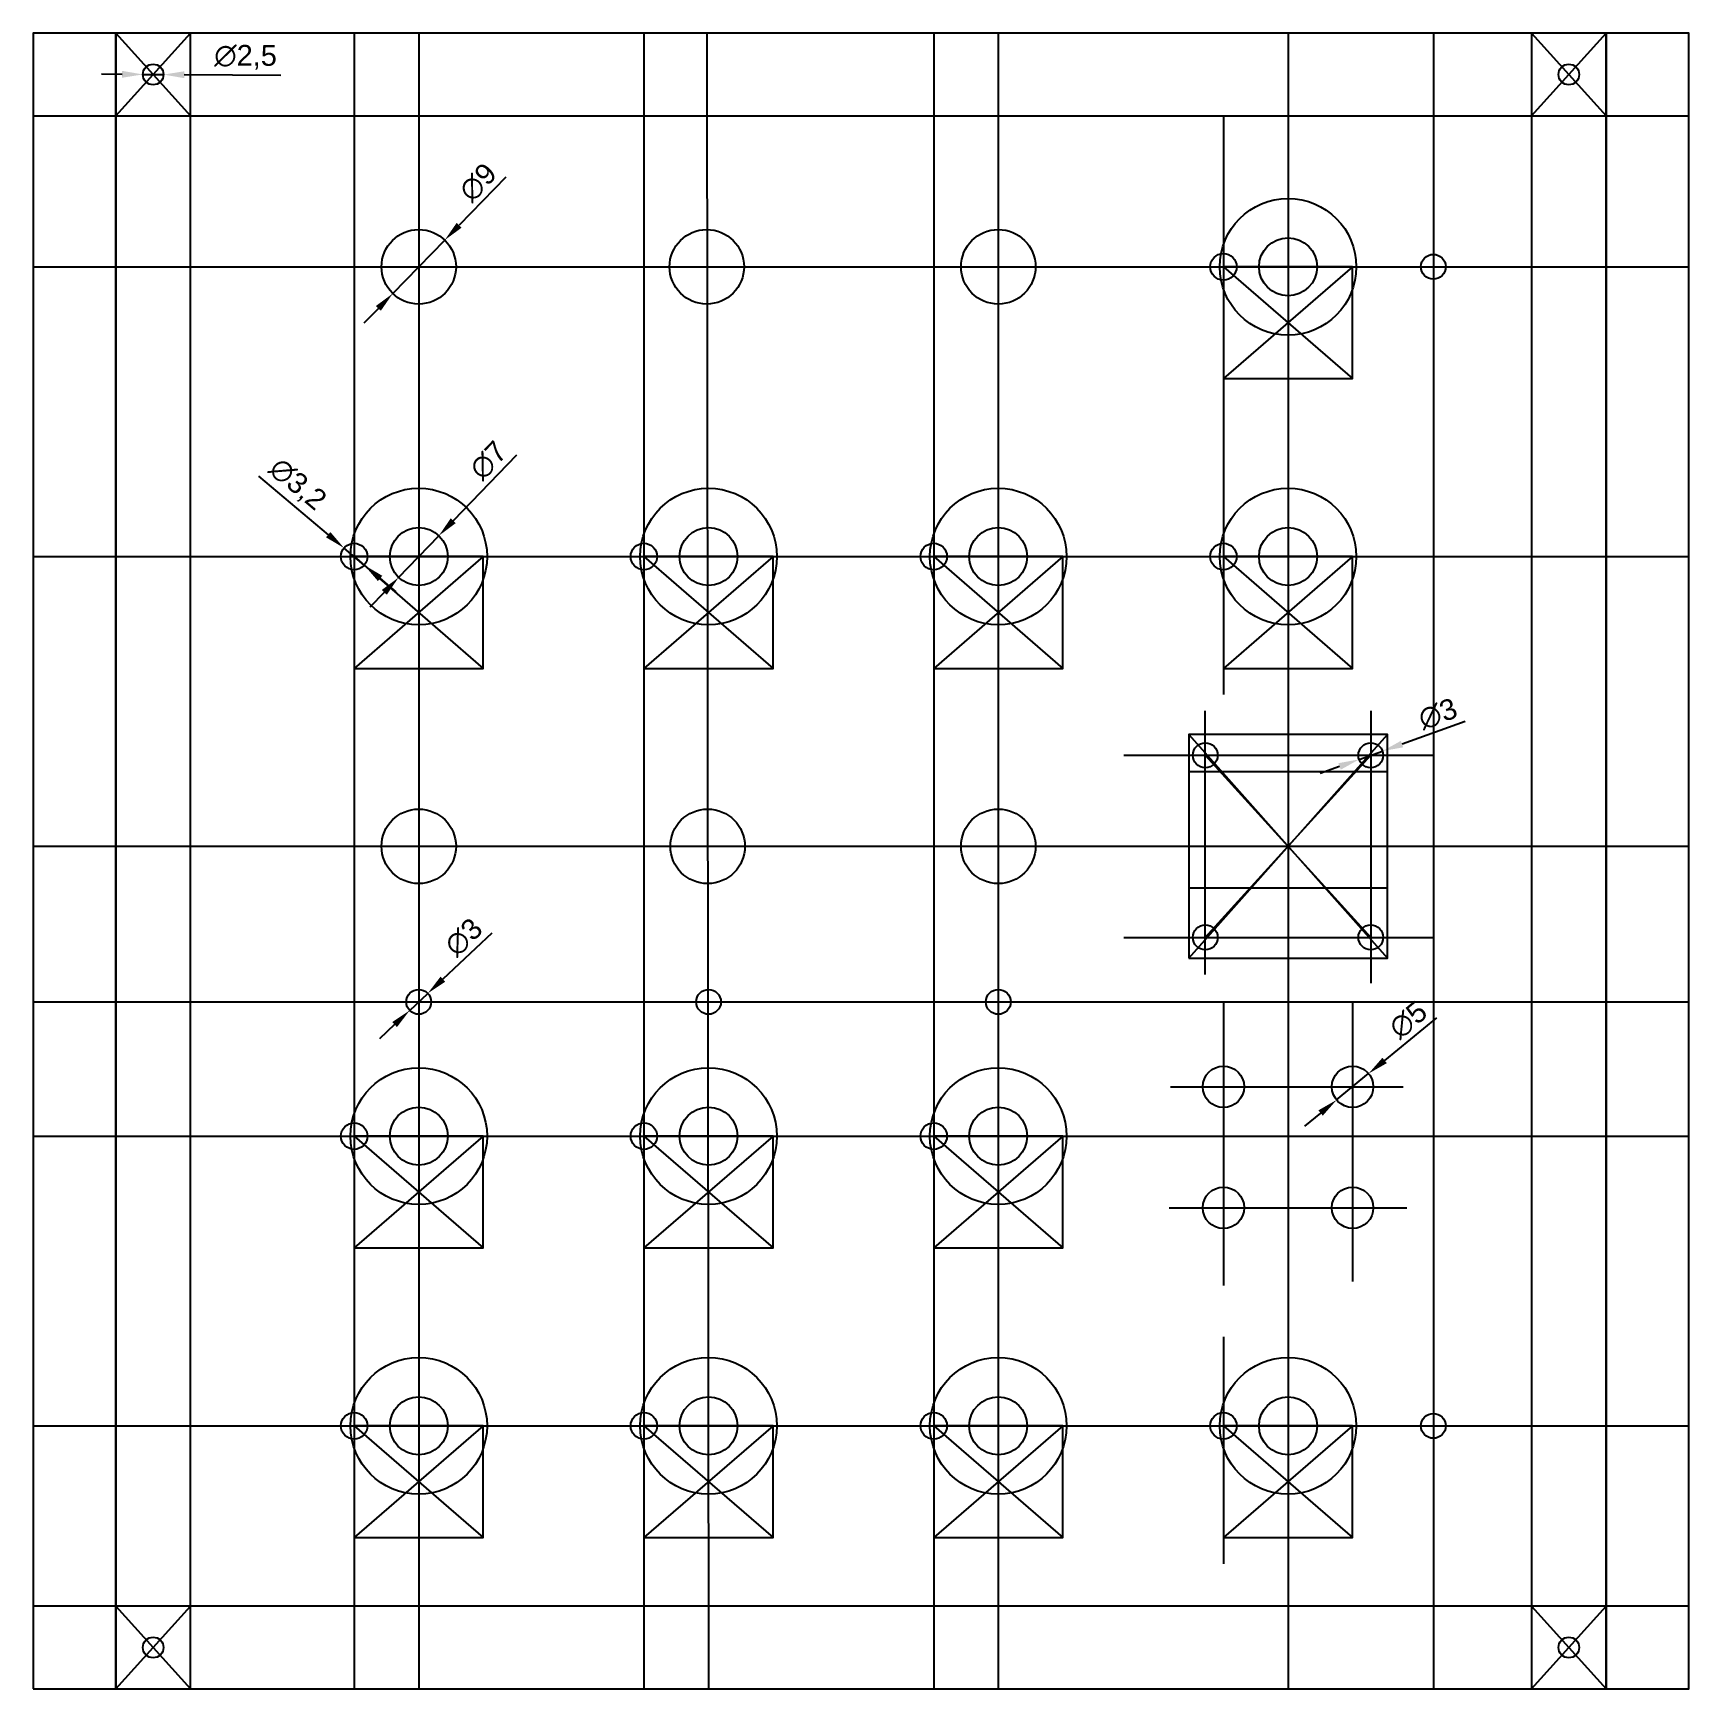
# Model space of a CAD drawing. Header units: millimetres. Extents: x 0 to 200, y 0 to 200.
import ezdxf

# ---------------------------------------------------------------- set-up
doc = ezdxf.new("R2010")
doc.units = ezdxf.units.MM
for name, color, linetype in [('Guide', 7, 'Continuous'), ('Parts', 4, 'Continuous'), ('waku', 2, 'Continuous')]:
    doc.layers.add(name, color=color, linetype=linetype)
doc.styles.get("Standard").update_dxf_attribs({"font": 'arial.ttf'})
doc.dimstyles.new('ISO-25', dxfattribs={"dimtxt": 2.5, "dimasz": 2.5, "dimexe": 1.25, "dimexo": 0.625, "dimtad": 1, "dimtxsty": 'Standard', "dimcen": 2.5, "dimadec": 0, "dimazin": 0, "dimtfac": 1, "dimtmove": 0, "dimatfit": 3, "dimfxl": 1, "dimarcsym": 0})

# ---------------------------------------------------------------- blocks, each defined once
blk = doc.blocks.new('*D4')
at = {"color": 0, "lineweight": -2, "transparency": 16777216}
for p, q in [((57.11, 182.61), (51.46, 176.79)), ((43.44, 168.54), (49.72, 175)), ((41.7, 166.75), (39.96, 164.96))]:
    blk.add_line(p, q, dxfattribs=at)
at = {"color": 0, "transparency": 16777216}
for points in [[(51.16, 177.08), (51.76, 176.5), (49.72, 175)], [(41.4, 167.04), (42, 166.46), (43.44, 168.54)]]:
    blk.add_solid(points, dxfattribs=at)
at = {"layer": 'Defpoints', "color": 0, "transparency": 16777216}
for p in [(49.72, 175), (43.44, 168.54)]:
    blk.add_point(p, dxfattribs=at)
at = {"color": 0, "transparency": 16777216, "insert": (53.74, 181.97), "char_height": 2.5, "attachment_point": 5, "rotation": 45.8148}
blk.add_mtext('∅9', dxfattribs=at)
blk = doc.blocks.new('*D5')
at = {"color": 0, "lineweight": -2, "transparency": 16777216}
for p, q in [((58.38, 149.03), (50.74, 141.1)), ((44.15, 134.25), (49.01, 139.29)), ((42.42, 132.45), (40.69, 130.65))]:
    blk.add_line(p, q, dxfattribs=at)
at = {"color": 0, "transparency": 16777216}
for points in [[(50.44, 141.39), (51.04, 140.81), (49.01, 139.29)], [(42.12, 132.74), (42.72, 132.16), (44.15, 134.25)]]:
    blk.add_solid(points, dxfattribs=at)
at = {"layer": 'Defpoints', "color": 0, "transparency": 16777216}
for p in [(49.01, 139.29), (44.15, 134.25)]:
    blk.add_point(p, dxfattribs=at)
at = {"color": 0, "transparency": 16777216, "insert": (55.01, 148.38), "char_height": 2.5, "attachment_point": 5, "rotation": 46.1139}
blk.add_mtext('∅7', dxfattribs=at)
blk = doc.blocks.new('*D6')
at = {"color": 0, "lineweight": -2, "transparency": 16777216}
for p, q in [((55.41, 91.28), (49.5, 85.72)), ((45.49, 81.96), (47.67, 84.01)), ((43.67, 80.25), (41.84, 78.53))]:
    blk.add_line(p, q, dxfattribs=at)
at = {"color": 0, "transparency": 16777216}
for points in [[(49.21, 86.03), (49.78, 85.42), (47.67, 84.01)], [(43.38, 80.55), (43.95, 79.94), (45.49, 81.96)]]:
    blk.add_solid(points, dxfattribs=at)
at = {"layer": 'Defpoints', "color": 0, "transparency": 16777216}
for p in [(47.67, 84.01), (45.49, 81.96)]:
    blk.add_point(p, dxfattribs=at)
at = {"color": 0, "transparency": 16777216, "insert": (52.01, 90.79), "char_height": 2.5, "attachment_point": 5, "rotation": 43.2136}
blk.add_mtext('∅3', dxfattribs=at)
blk = doc.blocks.new('*D7')
at = {"color": 0, "lineweight": -2, "transparency": 16777216}
for p, q in [((169.53, 81.06), (163.25, 75.9)), ((157.45, 71.14), (161.31, 74.32)), ((155.52, 69.56), (153.58, 67.97))]:
    blk.add_line(p, q, dxfattribs=at)
at = {"color": 0, "transparency": 16777216}
for points in [[(162.98, 76.23), (163.51, 75.58), (161.31, 74.32)], [(155.25, 69.88), (155.78, 69.24), (157.45, 71.14)]]:
    blk.add_solid(points, dxfattribs=at)
at = {"layer": 'Defpoints', "color": 0, "transparency": 16777216}
for p in [(161.31, 74.32), (157.45, 71.14)]:
    blk.add_point(p, dxfattribs=at)
at = {"color": 0, "transparency": 16777216, "insert": (166.1, 80.8), "char_height": 2.5, "attachment_point": 5, "rotation": 39.3803}
blk.add_mtext('∅5', dxfattribs=at)
blk = doc.blocks.new('*D9')
at = {"color": 0, "lineweight": -2, "transparency": 16777216}
for p, q in [((27.24, 146.5), (35.65, 139.41)), ((40, 135.74), (37.56, 137.8)), ((41.92, 134.13), (43.83, 132.52))]:
    blk.add_line(p, q, dxfattribs=at)
at = {"color": 0, "transparency": 16777216}
for points in [[(35.91, 139.73), (35.38, 139.1), (37.56, 137.8)], [(42.18, 134.45), (41.65, 133.81), (40, 135.74)]]:
    blk.add_solid(points, dxfattribs=at)
at = {"layer": 'Defpoints', "color": 0, "transparency": 16777216}
for p in [(37.56, 137.8), (40, 135.74)]:
    blk.add_point(p, dxfattribs=at)
at = {"color": 0, "transparency": 16777216, "insert": (31.88, 145.42), "char_height": 2.5, "attachment_point": 5, "rotation": 319.874}
blk.add_mtext('∅3,2', dxfattribs=at)
blk = doc.blocks.new('*D11')
at = {"layer": 'Defpoints', "color": 0, "transparency": 16777216}
for p in [(13.25, 195.01), (15.75, 194.99)]:
    blk.add_point(p, dxfattribs=at)
at = {"layer": 'Guide', "color": 0, "lineweight": -2, "transparency": 16777216}
for p, q in [((10.75, 195.02), (8.25, 195.04)), ((13.25, 195.01), (15.75, 194.99)), ((29.91, 194.9), (18.25, 194.98))]:
    blk.add_line(p, q, dxfattribs=at)
at = {"layer": 'Guide', "color": 0, "transparency": 16777216}
for points in [[(10.75, 195.44), (10.75, 194.61), (13.25, 195.01)], [(18.25, 195.39), (18.25, 194.56), (15.75, 194.99)]]:
    blk.add_solid(points, dxfattribs=at)
at = {"layer": 'Guide', "color": 0, "transparency": 16777216, "insert": (25.66, 197.09), "char_height": 2.5, "attachment_point": 5, "rotation": 359.619}
blk.add_mtext('∅2,5', dxfattribs=at)
blk = doc.blocks.new('*D10')
at = {"layer": 'Defpoints', "color": 0, "transparency": 16777216}
for p in [(160.17, 112.27), (162.99, 113.28)]:
    blk.add_point(p, dxfattribs=at)
at = {"layer": 'Guide', "color": 0, "lineweight": -2, "transparency": 16777216}
for p, q in [((172.98, 116.85), (165.35, 114.12)), ((160.17, 112.27), (162.99, 113.28)), ((157.81, 111.43), (155.46, 110.58))]:
    blk.add_line(p, q, dxfattribs=at)
at = {"layer": 'Guide', "color": 0, "transparency": 16777216}
for points in [[(165.21, 114.51), (165.49, 113.73), (162.99, 113.28)], [(157.67, 111.82), (157.95, 111.03), (160.17, 112.27)]]:
    blk.add_solid(points, dxfattribs=at)
at = {"layer": 'Guide', "color": 0, "transparency": 16777216, "insert": (169.68, 117.76), "char_height": 2.5, "attachment_point": 5, "rotation": 19.6678}
blk.add_mtext('∅3', dxfattribs=at)

msp = doc.modelspace()

# ---------------------------------------------------------------- linework, layer by layer
for p, q in [((141.581, 112.772), (161.581, 90.772)), ((141.581, 90.772), (161.581, 112.772))]:
    msp.add_line(p, q)
for points in [[(0, 0), (200, 0), (200, 200), (0, 200)], [(139.581, 96.772), (163.581, 96.772), (163.581, 110.772), (139.581, 110.772)]]:
    msp.add_lwpolyline(points, close=True)
for centre, radius in [((46.581, 171.772), 4.5), ((81.374, 171.772), 4.5), ((116.581, 171.772), 4.5), ((169.133, 171.772), 1.5), ((141.581, 112.772), 1.5), ((161.581, 112.772), 1.5), ((46.581, 101.772), 4.5), ((81.476, 101.772), 4.5), ((116.581, 101.772), 4.5), ((141.581, 90.772), 1.5), ((161.581, 90.772), 1.5), ((46.581, 82.986), 1.5), ((81.581, 82.986), 1.5), ((116.581, 82.986), 1.5), ((143.781, 72.731), 2.5), ((159.381, 72.731), 2.5), ((143.781, 58.11), 2.5), ((159.381, 58.11), 2.5), ((169.133, 31.772), 1.5)]:
    msp.add_circle(centre, radius)
at = {"layer": 'Guide'}
for p, q in [((10, 200), (19, 190)), ((10, 190), (19, 200)), ((38.781, 200), (38.781, 0)), ((46.581, 200), (46.581, 0)), ((73.781, 200), (73.781, 0)), ((81.374, 200), (81.581, 0)), ((108.781, 200), (108.781, 0)), ((116.581, 200), (116.581, 0)), ((151.581, 200), (151.581, 0)), ((169.133, 200), (169.133, 0)), ((181, 200), (190, 190)), ((181, 190), (190, 200)), ((143.781, 190), (143.781, 120.094)), ((0, 171.772), (200, 171.772)), ((0, 136.772), (200, 136.772)), ((141.581, 86.278), (141.581, 118.121)), ((161.581, 118.121), (161.581, 85.225)), ((131.763, 112.772), (169.133, 112.772)), ((0, 101.772), (200, 101.772)), ((131.763, 90.772), (169.133, 90.772)), ((0, 82.986), (200, 82.986)), ((143.781, 82.986), (143.781, 48.738)), ((159.381, 82.986), (159.381, 49.209)), ((137.381, 72.731), (165.476, 72.731)), ((0, 66.772), (200, 66.772)), ((137.224, 58.11), (165.947, 58.11)), ((143.781, 42.524), (143.781, 15.109)), ((0, 31.772), (200, 31.772)), ((10, 0), (19, 10)), ((10, 10), (19, 0)), ((181, 0), (190, 10)), ((181, 10), (190, 0))]:
    msp.add_line(p, q, dxfattribs=at)
for points in [[(10, 0), (19, 0), (19, 200), (10, 200)], [(181, 0), (190, 0), (190, 200), (181, 200)]]:
    msp.add_lwpolyline(points, close=True, dxfattribs=at)
for centre in [(14.5, 195), (185.5, 195), (14.5, 5), (185.5, 5)]:
    msp.add_circle(centre, 1.25, dxfattribs=at)
at = {"layer": 'Parts'}
for p, q in [((143.781, 171.772), (159.381, 158.272)), ((159.381, 171.772), (143.781, 158.272)), ((38.781, 136.772), (54.381, 123.272)), ((54.381, 136.772), (38.781, 123.272)), ((73.781, 136.772), (89.381, 123.272)), ((89.381, 136.772), (73.781, 123.272)), ((108.781, 136.772), (124.381, 123.272)), ((124.381, 136.772), (108.781, 123.272)), ((143.781, 136.772), (159.381, 123.272)), ((159.381, 136.772), (143.781, 123.272)), ((139.581, 115.272), (163.581, 88.272)), ((139.581, 88.272), (163.581, 115.272)), ((38.781, 66.772), (54.381, 53.272)), ((54.381, 66.772), (38.781, 53.272)), ((73.781, 66.772), (89.381, 53.272)), ((89.381, 66.772), (73.781, 53.272)), ((108.781, 66.772), (124.381, 53.272)), ((124.381, 66.772), (108.781, 53.272)), ((38.781, 31.772), (54.381, 18.272)), ((54.381, 31.772), (38.781, 18.272)), ((73.781, 31.772), (89.381, 18.272)), ((89.381, 31.772), (73.781, 18.272)), ((108.781, 31.772), (124.381, 18.272)), ((124.381, 31.772), (108.781, 18.272)), ((143.781, 31.772), (159.381, 18.272)), ((159.381, 31.772), (143.781, 18.272))]:
    msp.add_line(p, q, dxfattribs=at)
for points in [[(143.781, 158.272), (159.381, 158.272), (159.381, 171.772), (143.781, 171.772)], [(38.781, 123.272), (54.381, 123.272), (54.381, 136.772), (38.781, 136.772)], [(73.781, 123.272), (89.381, 123.272), (89.381, 136.772), (73.781, 136.772)], [(108.781, 123.272), (124.381, 123.272), (124.381, 136.772), (108.781, 136.772)], [(143.781, 123.272), (159.381, 123.272), (159.381, 136.772), (143.781, 136.772)], [(139.581, 88.272), (163.581, 88.272), (163.581, 115.272), (139.581, 115.272)], [(38.781, 53.272), (54.381, 53.272), (54.381, 66.772), (38.781, 66.772)], [(73.781, 53.272), (89.381, 53.272), (89.381, 66.772), (73.781, 66.772)], [(108.781, 53.272), (124.381, 53.272), (124.381, 66.772), (108.781, 66.772)], [(38.781, 18.272), (54.381, 18.272), (54.381, 31.772), (38.781, 31.772)], [(73.781, 18.272), (89.381, 18.272), (89.381, 31.772), (73.781, 31.772)], [(108.781, 18.272), (124.381, 18.272), (124.381, 31.772), (108.781, 31.772)], [(143.781, 18.272), (159.381, 18.272), (159.381, 31.772), (143.781, 31.772)]]:
    msp.add_lwpolyline(points, close=True, dxfattribs=at)
for centre, radius in [((151.581, 171.772), 8.25), ((151.581, 171.772), 3.5), ((143.781, 171.772), 1.6), ((46.581, 136.772), 8.25), ((81.581, 136.772), 8.25), ((116.581, 136.772), 8.25), ((151.581, 136.772), 8.25), ((46.581, 136.772), 3.5), ((81.581, 136.772), 3.5), ((116.581, 136.772), 3.5), ((151.581, 136.772), 3.5), ((38.781, 136.772), 1.6), ((73.781, 136.772), 1.6), ((108.781, 136.772), 1.6), ((143.781, 136.772), 1.6), ((46.581, 66.772), 8.25), ((81.581, 66.772), 8.25), ((116.581, 66.772), 8.25), ((46.581, 66.772), 3.5), ((81.581, 66.772), 3.5), ((116.581, 66.772), 3.5), ((38.781, 66.772), 1.6), ((73.781, 66.772), 1.6), ((108.781, 66.772), 1.6), ((46.581, 31.772), 8.25), ((81.581, 31.772), 8.25), ((116.581, 31.772), 8.25), ((151.581, 31.772), 8.25), ((46.581, 31.772), 3.5), ((81.581, 31.772), 3.5), ((116.581, 31.772), 3.5), ((151.581, 31.772), 3.5), ((38.781, 31.772), 1.6), ((73.781, 31.772), 1.6), ((108.781, 31.772), 1.6), ((143.781, 31.772), 1.6)]:
    msp.add_circle(centre, radius, dxfattribs=at)
at = {"layer": 'waku'}
for points in [[(0, 190), (200, 190), (200, 200), (0, 200)], [(0, 0), (10, 0), (10, 200), (0, 200)], [(190, 0), (200, 0), (200, 200), (190, 200)], [(0, 0), (200, 0), (200, 10), (0, 10)]]:
    msp.add_lwpolyline(points, close=True, dxfattribs=at)

# ---------------------------------------------------------------- dimensions: what is measured, and where the dimension line sits
for p1, p2, picture, middle in [((43.444, 168.545), (49.717, 174.999), '*D4', (53.745, 181.971)), ((40.004, 135.741), (37.557, 137.803), '*D9', (31.884, 145.421)), ((45.488, 81.959), (47.674, 84.013), '*D6', (52.012, 90.793)), ((157.448, 71.145), (161.313, 74.317), '*D7', (166.102, 80.798))]:
    dim = msp.add_diameter_dim_2p(p1=p1, p2=p2, dimstyle='ISO-25')
    dim.commit()
    dim.dimension.update_dxf_attribs({"geometry": picture, "text_midpoint": middle})
dim = msp.add_diameter_dim_2p(p1=(44.155, 134.249), p2=(49.007, 139.294), dimstyle='ISO-25')
dim.commit()
dim.dimension.update_dxf_attribs({"geometry": '*D5', "text_midpoint": (56.432, 147.013), "dimtype": 163})
at = {"layer": 'Guide'}
dim = msp.add_diameter_dim_2p(p1=(13.25, 195.008), p2=(15.75, 194.992), dimstyle='ISO-25', dxfattribs=at)
dim.commit()
dim.dimension.update_dxf_attribs({"geometry": '*D11', "text_midpoint": (25.641, 194.926), "dimtype": 163})
dim = msp.add_diameter_dim_2p(p1=(160.168, 112.267), p2=(162.993, 113.277), dimstyle='ISO-25', dxfattribs=at)
dim.commit()
dim.dimension.update_dxf_attribs({"geometry": '*D10', "text_midpoint": (169.679, 117.76)})

doc.saveas('drawing.dxf')
